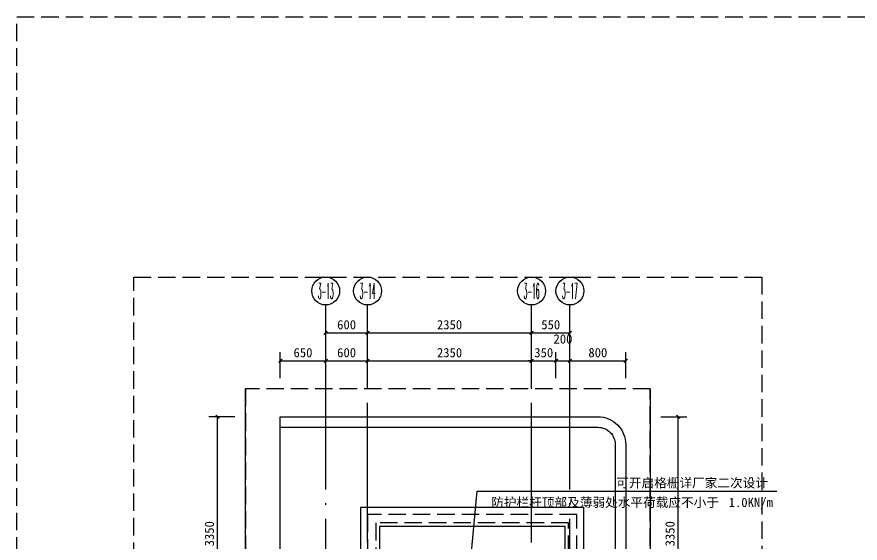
# Model space of a CAD drawing. Extents: x -10817 to 167545, y 26551 to 157048.
# Drawn here: x 62483 to 74566, y 126663 to 134198 of the extents above; entities that cross this region are included whole.
import ezdxf
from ezdxf.enums import TextEntityAlignment as Align

# ---------------------------------------------------------------- set-up
doc = ezdxf.new("R2010")
doc.units = 0
doc.header["$LTSCALE"] = 1000
doc.header["$MEASUREMENT"] = 0
for name, pattern in [('125-北侧门头屋面$0$__DASH', [0.35, 0.25, -0.1]), ('125-北侧门头屋面$0$DASH', [0.35, 0.25, -0.1]), ('DASH', [0.35, 0.25, -0.1]), ('DOTE', [2.42, 2, -0.2, 0.02, -0.2])]:
    doc.linetypes.add(name, pattern=pattern)
doc.layers.get('Defpoints').update_dxf_attribs({"color": 30, "linetype": 'DASH'})
for name, color, linetype in [('125-北侧门头屋面$0$A-DRAN-SYMB', 243, 'Continuous'), ('125-北侧门头屋面$0$A-ROOF', 241, 'Continuous'), ('A-ANNO-AXIS-CIRC', 3, 'Continuous'), ('A-ANNO-AXIS-TEXT', 7, 'Continuous'), ('A-ANNO-DIMS', 3, 'Continuous'), ('A-ANNO-DOTE', 10, 'DOTE'), ('A-ANNO-NOTE', 3, 'Continuous'), ('A-ANNO-SYMB', 3, 'Continuous'), ('A-ANNO-TEXT', 7, 'Continuous'), ('AXIS_TEXT', 7, 'Continuous')]:
    doc.layers.add(name, color=color, linetype=linetype)
doc.styles.add('_TCH_AXIS', font='COMPLEX', dxfattribs={"bigfont": 'GBCBIG'})
doc.styles.add('_TCH_DIM', font='')
doc.styles.add('_TCH_DIM_T3', font='')
doc.styles.add('COMPLEX', font='COMPLEX')
doc.styles.get('_TCH_DIM').set_extended_font_data('SimSun')
doc.styles.get('_TCH_DIM_T3').set_extended_font_data('SimSun')
doc.dimstyles.new('_TCH_ARCH&&50', dxfattribs={"dimtxt": 132.911392, "dimasz": 50, "dimexe": 125, "dimexo": 150, "dimgap": 50, "dimtad": 1, "dimdec": 0, "dimzin": 0, "dimdsep": 46, "dimtxsty": '_TCH_DIM_T3', "dimblk": 'ARCHTICK', "dimcen": 0.09, "dimclrt": 7, "dimazin": 2, "dimtfac": 1, "dimtdec": 0, "dimtix": 1, "dimtmove": 2, "dimatfit": 3, "dimfxl": 50, "dimtolj": 1, "dimtzin": 0, "dimarcsym": 0})

# ---------------------------------------------------------------- blocks, each defined once
blk = doc.blocks.new('125-北侧门头屋面')
at = {"layer": '125-北侧门头屋面$0$A-DRAN-SYMB'}
h = blk.add_hatch(dxfattribs=at)
h.set_pattern_fill('ANSI31', color=5, scale=5, angle=270, style=0)
h.set_pattern_definition([(315, (-18252.744, -151549.999), (5.61266008, 5.61266008), [])])
edge = h.paths.add_edge_path()
edge.add_arc((-2050, 8050), 37.5, 0, 360)
h = blk.add_hatch(dxfattribs=at)
h.set_pattern_fill('ANSI31', color=5, scale=5, angle=360, style=0)
h.set_pattern_definition([(45, (5082.6, -20652.858), (-5.61266, 5.61266), [])])
edge = h.paths.add_edge_path()
edge.add_arc((1650, 7800), 25, 0, 360)
at = {"layer": '125-北侧门头屋面$0$A-DRAN-SYMB', "color": 5}
for p, q in [((-2050, 8125), (-2050, 7975)), ((-1975, 8050), (-2125, 8050)), ((1650, 7875), (1650, 7638)), ((1575, 7800), (1725, 7800)), ((1650, 7675), (1650, 7525)), ((1575, 7600), (1725, 7600))]:
    blk.add_line(p, q, dxfattribs=at)
at = {"layer": '125-北侧门头屋面$0$A-DRAN-SYMB', "color": 5, "linetype": '125-北侧门头屋面$0$DASH'}
for p, q in [((1625, 7628), (1625, 7800)), ((1675, 7628), (1675, 7800))]:
    blk.add_line(p, q, dxfattribs=at)
at = {"layer": '125-北侧门头屋面$0$A-DRAN-SYMB', "color": 5}
for centre, radius in [((-2050, 8050), 37.5), ((1650, 7800), 25), ((1650, 7600), 37.5)]:
    blk.add_circle(centre, radius, dxfattribs=at)
at = {"layer": '125-北侧门头屋面$0$A-ROOF', "elevation": 0}
for points in [[(2400, 9050), (2400, 12199), (-2150, 12199, 0.414214), (-2550, 11799), (-2550, 7300)], [(2400, 12049), (-2150, 12049, 0.414214), (-2400, 11799), (-2400, 7300)]]:
    blk.add_lwpolyline(points, format="xyb", dxfattribs=at)
for points in [[(-1949, 8849), (-1949, 10899), (1251, 10899), (1251, 8849)], [(-1679, 8849), (-1679, 10629), (981, 10629), (981, 8849)]]:
    blk.add_lwpolyline(points, dxfattribs=at)
at = {"layer": '125-北侧门头屋面$0$A-ROOF', "linetype": '125-北侧门头屋面$0$__DASH', "elevation": 0}
for points in [[(-1849, 8849), (-1849, 10799), (1151, 10799), (1151, 8849)], [(-1729, 8849), (-1729, 10679), (1031, 10679), (1031, 8849)]]:
    blk.add_lwpolyline(points, dxfattribs=at)
at = {"layer": '125-北侧门头屋面$0$A-ROOF'}
for points in [[(-605, 9495), (-1979, 8121)], [(-605, 9495), (-605, 7800)], [(-605, 9495), (264, 8625)], [(564, 8886), (1579, 7871)], [(-2121, 7979), (-2300, 7800)], [(1721, 7729), (2150, 7300)]]:
    blk.add_lwpolyline(points, dxfattribs=at)
for points in [[(-986, 8925), (-686, 8925), (-686, 8625), (-986, 8625)], [(264, 8925), (564, 8925), (564, 8625), (264, 8625)]]:
    blk.add_lwpolyline(points, close=True, dxfattribs=at)
for centre in [(-2050, 8050), (1650, 7800)]:
    blk.add_circle(centre, 100, dxfattribs=at)
blk = doc.blocks.new('_ArchTick')
at = {"color": 0, "linetype": 'ByBlock', "const_width": 0.4}
blk.add_lwpolyline([(-0.5, -0.5), (0.5, 0.5)], dxfattribs=at)
blk = doc.blocks.new('*D3143')
at = {"layer": 'A-ANNO-DIMS', "color": 0, "lineweight": -2, "transparency": 16777216}
for p, q in [((65608, 128473), (65233, 128473)), ((65358, 125123), (65358, 128473)), ((65608, 125123), (65233, 125123))]:
    blk.add_line(p, q, dxfattribs=at)
at = {"layer": 'Defpoints', "color": 0, "transparency": 16777216}
for p in [(65358, 128473), (65758, 128473), (65758, 125123)]:
    blk.add_point(p, dxfattribs=at)
at = {"layer": 'A-ANNO-DIMS', "color": 0, "lineweight": -2, "transparency": 16777216, "xscale": 50, "yscale": 50, "zscale": 50}
for p, rotation in [((65358, 128473), 90), ((65358, 125123), 270)]:
    blk.add_blockref('_ArchTick', p, dxfattribs=dict(at, rotation=rotation))
at = {"layer": 'A-ANNO-DIMS', "color": 7, "transparency": 16777216, "insert": (65242, 126798), "char_height": 132.9, "attachment_point": 5, "rotation": 90, "style": '_TCH_DIM_T3'}
blk.add_mtext('\\A1;3350', dxfattribs=at)
blk = doc.blocks.new('*D3149')
at = {"layer": 'A-ANNO-DIMS', "color": 0, "lineweight": -2, "transparency": 16777216}
for p, q in [((69858, 129424), (69858, 129799)), ((70408, 129424), (70408, 129799)), ((69858, 129674), (70408, 129674))]:
    blk.add_line(p, q, dxfattribs=at)
at = {"layer": 'Defpoints', "color": 0, "transparency": 16777216}
for p in [(70408, 129674), (69858, 129274), (70408, 129274)]:
    blk.add_point(p, dxfattribs=at)
at = {"layer": 'A-ANNO-DIMS', "color": 0, "lineweight": -2, "transparency": 16777216, "xscale": 50, "yscale": 50, "zscale": 50, "rotation": 180}
blk.add_blockref('_ArchTick', (69858, 129674), dxfattribs=at)
at = {"layer": 'A-ANNO-DIMS', "color": 0, "lineweight": -2, "transparency": 16777216, "xscale": 50, "yscale": 50, "zscale": 50}
blk.add_blockref('_ArchTick', (70408, 129674), dxfattribs=at)
at = {"layer": 'A-ANNO-DIMS', "color": 7, "transparency": 16777216, "insert": (70133, 129790), "char_height": 132.9, "attachment_point": 5, "style": '_TCH_DIM_T3'}
blk.add_mtext('\\A1;550', dxfattribs=at)
blk = doc.blocks.new('*D3150')
at = {"layer": 'A-ANNO-DIMS', "color": 0, "lineweight": -2, "transparency": 16777216}
for p, q in [((67508, 129424), (67508, 129799)), ((69858, 129424), (69858, 129799)), ((67508, 129674), (69858, 129674))]:
    blk.add_line(p, q, dxfattribs=at)
at = {"layer": 'Defpoints', "color": 0, "transparency": 16777216}
for p in [(69858, 129674), (67508, 129274), (69858, 129274)]:
    blk.add_point(p, dxfattribs=at)
at = {"layer": 'A-ANNO-DIMS', "color": 0, "lineweight": -2, "transparency": 16777216, "xscale": 50, "yscale": 50, "zscale": 50, "rotation": 180}
blk.add_blockref('_ArchTick', (67508, 129674), dxfattribs=at)
at = {"layer": 'A-ANNO-DIMS', "color": 0, "lineweight": -2, "transparency": 16777216, "xscale": 50, "yscale": 50, "zscale": 50}
blk.add_blockref('_ArchTick', (69858, 129674), dxfattribs=at)
at = {"layer": 'A-ANNO-DIMS', "color": 7, "transparency": 16777216, "insert": (68683, 129790), "char_height": 132.9, "attachment_point": 5, "style": '_TCH_DIM_T3'}
blk.add_mtext('\\A1;2350', dxfattribs=at)
blk = doc.blocks.new('*D3151')
at = {"layer": 'A-ANNO-DIMS', "color": 0, "lineweight": -2, "transparency": 16777216}
for p, q in [((66908, 129424), (66908, 129799)), ((67508, 129424), (67508, 129799)), ((66908, 129674), (67508, 129674))]:
    blk.add_line(p, q, dxfattribs=at)
at = {"layer": 'Defpoints', "color": 0, "transparency": 16777216}
for p in [(67508, 129674), (66908, 129274), (67508, 129274)]:
    blk.add_point(p, dxfattribs=at)
at = {"layer": 'A-ANNO-DIMS', "color": 0, "lineweight": -2, "transparency": 16777216, "xscale": 50, "yscale": 50, "zscale": 50, "rotation": 180}
blk.add_blockref('_ArchTick', (66908, 129674), dxfattribs=at)
at = {"layer": 'A-ANNO-DIMS', "color": 0, "lineweight": -2, "transparency": 16777216, "xscale": 50, "yscale": 50, "zscale": 50}
blk.add_blockref('_ArchTick', (67508, 129674), dxfattribs=at)
at = {"layer": 'A-ANNO-DIMS', "color": 7, "transparency": 16777216, "insert": (67208, 129790), "char_height": 132.9, "attachment_point": 5, "style": '_TCH_DIM_T3'}
blk.add_mtext('\\A1;600', dxfattribs=at)
blk = doc.blocks.new('*D3152')
at = {"layer": 'A-ANNO-DIMS', "color": 0, "lineweight": -2, "transparency": 16777216}
for p, q in [((70408, 129024), (70408, 129399)), ((71208, 129024), (71208, 129399)), ((70408, 129274), (71208, 129274))]:
    blk.add_line(p, q, dxfattribs=at)
at = {"layer": 'Defpoints', "color": 0, "transparency": 16777216}
for p in [(71208, 129274), (70408, 128874), (71208, 128874)]:
    blk.add_point(p, dxfattribs=at)
at = {"layer": 'A-ANNO-DIMS', "color": 0, "lineweight": -2, "transparency": 16777216, "xscale": 50, "yscale": 50, "zscale": 50, "rotation": 180}
blk.add_blockref('_ArchTick', (70408, 129274), dxfattribs=at)
at = {"layer": 'A-ANNO-DIMS', "color": 0, "lineweight": -2, "transparency": 16777216, "xscale": 50, "yscale": 50, "zscale": 50}
blk.add_blockref('_ArchTick', (71208, 129274), dxfattribs=at)
at = {"layer": 'A-ANNO-DIMS', "color": 7, "transparency": 16777216, "insert": (70808, 129390), "char_height": 132.9, "attachment_point": 5, "style": '_TCH_DIM_T3'}
blk.add_mtext('\\A1;800', dxfattribs=at)
blk = doc.blocks.new('*D3153')
at = {"layer": 'A-ANNO-DIMS', "color": 0, "lineweight": -2, "transparency": 16777216}
for p, q in [((70208, 129024), (70208, 129399)), ((70408, 129024), (70408, 129399)), ((70208, 129274), (70408, 129274))]:
    blk.add_line(p, q, dxfattribs=at)
at = {"layer": 'Defpoints', "color": 0, "transparency": 16777216}
for p in [(70408, 129274), (70208, 128874), (70408, 128874)]:
    blk.add_point(p, dxfattribs=at)
at = {"layer": 'A-ANNO-DIMS', "color": 0, "lineweight": -2, "transparency": 16777216, "xscale": 50, "yscale": 50, "zscale": 50, "rotation": 180}
blk.add_blockref('_ArchTick', (70208, 129274), dxfattribs=at)
at = {"layer": 'A-ANNO-DIMS', "color": 0, "lineweight": -2, "transparency": 16777216, "xscale": 50, "yscale": 50, "zscale": 50}
blk.add_blockref('_ArchTick', (70408, 129274), dxfattribs=at)
at = {"layer": 'A-ANNO-DIMS', "color": 7, "transparency": 16777216, "insert": (70308, 129586), "char_height": 132.9, "attachment_point": 5, "style": '_TCH_DIM_T3'}
blk.add_mtext('\\A1;200', dxfattribs=at)
blk = doc.blocks.new('*D3154')
at = {"layer": 'A-ANNO-DIMS', "color": 0, "lineweight": -2, "transparency": 16777216}
for p, q in [((69858, 129024), (69858, 129399)), ((70208, 129024), (70208, 129399)), ((69858, 129274), (69808, 129274)), ((69858, 129274), (70208, 129274)), ((70208, 129274), (70258, 129274))]:
    blk.add_line(p, q, dxfattribs=at)
at = {"layer": 'Defpoints', "color": 0, "transparency": 16777216}
for p in [(70208, 129274), (69858, 128874), (70208, 128874)]:
    blk.add_point(p, dxfattribs=at)
at = {"layer": 'A-ANNO-DIMS', "color": 0, "lineweight": -2, "transparency": 16777216, "xscale": 50, "yscale": 50, "zscale": 50}
blk.add_blockref('_ArchTick', (69858, 129274), dxfattribs=at)
at = {"layer": 'A-ANNO-DIMS', "color": 0, "lineweight": -2, "transparency": 16777216, "xscale": 50, "yscale": 50, "zscale": 50, "rotation": 180}
blk.add_blockref('_ArchTick', (70208, 129274), dxfattribs=at)
at = {"layer": 'A-ANNO-DIMS', "color": 7, "transparency": 16777216, "insert": (70033, 129390), "char_height": 132.9, "attachment_point": 5, "style": '_TCH_DIM_T3'}
blk.add_mtext('\\A1;350', dxfattribs=at)
blk = doc.blocks.new('*D3155')
at = {"layer": 'A-ANNO-DIMS', "color": 0, "lineweight": -2, "transparency": 16777216}
for p, q in [((67508, 129024), (67508, 129399)), ((69858, 129024), (69858, 129399)), ((67508, 129274), (69858, 129274))]:
    blk.add_line(p, q, dxfattribs=at)
at = {"layer": 'Defpoints', "color": 0, "transparency": 16777216}
for p in [(69858, 129274), (67508, 128874), (69858, 128874)]:
    blk.add_point(p, dxfattribs=at)
at = {"layer": 'A-ANNO-DIMS', "color": 0, "lineweight": -2, "transparency": 16777216, "xscale": 50, "yscale": 50, "zscale": 50, "rotation": 180}
blk.add_blockref('_ArchTick', (67508, 129274), dxfattribs=at)
at = {"layer": 'A-ANNO-DIMS', "color": 0, "lineweight": -2, "transparency": 16777216, "xscale": 50, "yscale": 50, "zscale": 50}
blk.add_blockref('_ArchTick', (69858, 129274), dxfattribs=at)
at = {"layer": 'A-ANNO-DIMS', "color": 7, "transparency": 16777216, "insert": (68683, 129390), "char_height": 132.9, "attachment_point": 5, "style": '_TCH_DIM_T3'}
blk.add_mtext('\\A1;2350', dxfattribs=at)
blk = doc.blocks.new('*D3156')
at = {"layer": 'A-ANNO-DIMS', "color": 0, "lineweight": -2, "transparency": 16777216}
for p, q in [((66908, 129024), (66908, 129399)), ((67508, 129024), (67508, 129399)), ((66908, 129274), (67508, 129274))]:
    blk.add_line(p, q, dxfattribs=at)
at = {"layer": 'Defpoints', "color": 0, "transparency": 16777216}
for p in [(67508, 129274), (66908, 128874), (67508, 128874)]:
    blk.add_point(p, dxfattribs=at)
at = {"layer": 'A-ANNO-DIMS', "color": 0, "lineweight": -2, "transparency": 16777216, "xscale": 50, "yscale": 50, "zscale": 50, "rotation": 180}
blk.add_blockref('_ArchTick', (66908, 129274), dxfattribs=at)
at = {"layer": 'A-ANNO-DIMS', "color": 0, "lineweight": -2, "transparency": 16777216, "xscale": 50, "yscale": 50, "zscale": 50}
blk.add_blockref('_ArchTick', (67508, 129274), dxfattribs=at)
at = {"layer": 'A-ANNO-DIMS', "color": 7, "transparency": 16777216, "insert": (67208, 129390), "char_height": 132.9, "attachment_point": 5, "style": '_TCH_DIM_T3'}
blk.add_mtext('\\A1;600', dxfattribs=at)
blk = doc.blocks.new('*D3157')
at = {"layer": 'A-ANNO-DIMS', "color": 0, "lineweight": -2, "transparency": 16777216}
for p, q in [((66258, 129024), (66258, 129399)), ((66908, 129024), (66908, 129399)), ((66258, 129274), (66908, 129274))]:
    blk.add_line(p, q, dxfattribs=at)
at = {"layer": 'Defpoints', "color": 0, "transparency": 16777216}
for p in [(66908, 129274), (66258, 128874), (66908, 128874)]:
    blk.add_point(p, dxfattribs=at)
at = {"layer": 'A-ANNO-DIMS', "color": 0, "lineweight": -2, "transparency": 16777216, "xscale": 50, "yscale": 50, "zscale": 50, "rotation": 180}
blk.add_blockref('_ArchTick', (66258, 129274), dxfattribs=at)
at = {"layer": 'A-ANNO-DIMS', "color": 0, "lineweight": -2, "transparency": 16777216, "xscale": 50, "yscale": 50, "zscale": 50}
blk.add_blockref('_ArchTick', (66908, 129274), dxfattribs=at)
at = {"layer": 'A-ANNO-DIMS', "color": 7, "transparency": 16777216, "insert": (66583, 129390), "char_height": 132.9, "attachment_point": 5, "style": '_TCH_DIM_T3'}
blk.add_mtext('\\A1;650', dxfattribs=at)
blk = doc.blocks.new('*D3171')
at = {"layer": 'A-ANNO-DIMS', "color": 0, "lineweight": -2, "transparency": 16777216}
for p, q in [((71708, 128473), (72083, 128473)), ((71958, 125123), (71958, 128473)), ((71708, 125123), (72083, 125123))]:
    blk.add_line(p, q, dxfattribs=at)
at = {"layer": 'Defpoints', "color": 0, "transparency": 16777216}
for p in [(71558, 128473), (71958, 128473), (71558, 125123)]:
    blk.add_point(p, dxfattribs=at)
at = {"layer": 'A-ANNO-DIMS', "color": 0, "lineweight": -2, "transparency": 16777216, "xscale": 50, "yscale": 50, "zscale": 50}
for p, rotation in [((71958, 128473), 90), ((71958, 125123), 270)]:
    blk.add_blockref('_ArchTick', p, dxfattribs=dict(at, rotation=rotation))
at = {"layer": 'A-ANNO-DIMS', "color": 7, "transparency": 16777216, "insert": (71842, 126798), "char_height": 132.9, "attachment_point": 5, "rotation": 90, "style": '_TCH_DIM_T3'}
blk.add_mtext('\\A1;3350', dxfattribs=at)
blk = doc.blocks.new('_AXISO')
blk.add_circle((0, 0), 0.5)
at = {"layer": 'AXIS_TEXT', "style": 'COMPLEX', "width": 1.041667}
blk.add_attdef('A', text='', height=0.56, dxfattribs=at).set_placement((-0.25, -0.28), (0.25, -0.28), align=Align.FIT)

msp = doc.modelspace()

# ---------------------------------------------------------------- linework, layer by layer
at = {"layer": 'A-ANNO-AXIS-CIRC'}
for p, q in [((66908.2, 128873.5), (66908.2, 130073.5)), ((67508.1, 128873.5), (67508.1, 130073.5)), ((69858.1, 128873.5), (69858.1, 130073.5)), ((70408.1, 128873.5), (70408.1, 130073.5))]:
    msp.add_line(p, q, dxfattribs=at)
at = {"layer": 'A-ANNO-DOTE', "elevation": 0}
for points in [[(66908.2, 120173.5), (66908.2, 130072.6)], [(67508.2, 114573.5), (67508.2, 130072.6)], [(69858.2, 114573.5), (69858.2, 130072.6)], [(70408.2, 120173.5), (70408.2, 130072.6)]]:
    msp.add_lwpolyline(points, dxfattribs=at)
at = {"layer": 'A-ANNO-NOTE'}
for p, q in [((68858.2, 125123.5), (69080.5, 127407.6)), ((69080.5, 127407.6), (73374.7, 127407.6))]:
    msp.add_line(p, q, dxfattribs=at)
at = {"layer": 'A-ANNO-SYMB'}
for points in [[(65758.1, 115773.5), (65758.1, 122266.8), (65653.1, 122305), (65863.1, 122342), (65758.1, 122379.3), (65758.1, 128872.6)], [(71558.1, 128872.6), (71558.1, 122379.3), (71663.1, 122341.1), (71453.1, 122304.1), (71558.1, 122266.8), (71558.1, 115773.5)]]:
    msp.add_lwpolyline(points, dxfattribs=at)
at = {"layer": 'Defpoints'}
for points in [[(62483.1, 134198.4), (99533.1, 134198.4), (99533.1, 105498.4), (62483.1, 105498.4)], [(64158.1, 130472.6), (73158.1, 130472.6), (73158.1, 114173.5), (64158.1, 114173.5)]]:
    msp.add_lwpolyline(points, close=True, dxfattribs=at)
at = {"layer": 'Defpoints', "elevation": 0}
msp.add_lwpolyline([(65758.1, 115773.5), (71558.1, 115773.5), (71558.1, 128872.6), (65758.1, 128872.6)], close=True, dxfattribs=at)

# ---------------------------------------------------------------- block references
at = {"xscale": -1}
msp.add_blockref('125-北侧门头屋面', (68658.2, 116273.5, 0), dxfattribs=at)
at = {"layer": 'A-ANNO-AXIS-CIRC'}
ref = msp.add_blockref('_AXISO', (66908.2, 130273.5), dxfattribs=dict(at, xscale=400, yscale=400, zscale=400))
ref.add_attrib('A', '3-13', dxfattribs={"layer": 'A-ANNO-AXIS-TEXT', "height": 226.27, "style": '_TCH_AXIS', "width": 0.283784}).set_placement((66795, 130160.4), (67021.3, 130160.4), align=Align.FIT)
ref = msp.add_blockref('_AXISO', (67508.1, 130273.5), dxfattribs=dict(at, xscale=400, yscale=400, zscale=400))
ref.add_attrib('A', '3-14', dxfattribs={"layer": 'A-ANNO-AXIS-TEXT', "height": 226.27, "style": '_TCH_AXIS', "width": 0.276316}).set_placement((67395, 130160.4), (67621.3, 130160.4), align=Align.FIT)
ref = msp.add_blockref('_AXISO', (69858.1, 130273.5), dxfattribs=dict(at, xscale=400, yscale=400, zscale=400))
ref.add_attrib('A', '3-16', dxfattribs={"layer": 'A-ANNO-AXIS-TEXT', "height": 226.27, "style": '_TCH_AXIS', "width": 0.283784}).set_placement((69745, 130160.4), (69971.3, 130160.4), align=Align.FIT)
ref = msp.add_blockref('_AXISO', (70408.1, 130273.5), dxfattribs=dict(at, xscale=400, yscale=400, zscale=400))
ref.add_attrib('A', '3-17', dxfattribs={"layer": 'A-ANNO-AXIS-TEXT', "height": 226.27, "style": '_TCH_AXIS', "width": 0.283784}).set_placement((70295, 130160.4), (70521.3, 130160.4), align=Align.FIT)

# ---------------------------------------------------------------- texts
at = {"layer": 'A-ANNO-TEXT', "color": 7, "style": '_TCH_DIM'}
for s, height, p in [('可开启格栅详厂家二次设计', 132.911, (71070.8, 127460.1)), ('防护栏杆顶部及薄弱处水平荷载应不小于', 132.911, (69280.2, 127180.1)), ('1.0KN/m', 132.91, (72682.7, 127180.1))]:
    msp.add_text(s, height=height, dxfattribs=at).set_placement(p)

# ---------------------------------------------------------------- dimensions: what is measured, and where the dimension line sits
at = {"layer": 'A-ANNO-DIMS'}
for p1, p2, distance, picture, middle in [((66908.2, 129273.5), (67508.2, 129273.5), 400, '*D3151', (67208.2, 129790)), ((67508.2, 129273.5), (69858.2, 129273.5), 400, '*D3150', (68683.2, 129790)), ((69858.2, 129273.5), (70408.2, 129273.5), 400, '*D3149', (70133.2, 129790)), ((66258.1, 128873.5), (66908.2, 128873.5), 400, '*D3157', (66583.1, 129390)), ((66908.2, 128873.5), (67508.2, 128873.5), 400, '*D3156', (67208.2, 129390)), ((67508.2, 128873.5), (69858.2, 128873.5), 400, '*D3155', (68683.2, 129390)), ((69858.2, 128873.5), (70208.1, 128873.5), 400, '*D3154', (70033.1, 129390)), ((70408.2, 128873.5), (71208.1, 128873.5), 400, '*D3152', (70808.1, 129390)), ((65758.1, 125123.5), (65758.1, 128473.5), 400, '*D3143', (65241.7, 126798.5)), ((71558.2, 125123.5), (71558.2, 128473.5), -400, '*D3171', (71841.7, 126798.5))]:
    dim = msp.add_aligned_dim(p1=p1, p2=p2, distance=distance, dimstyle='_TCH_ARCH&&50', dxfattribs=at)
    dim.commit()
    dim.dimension.update_dxf_attribs({"geometry": picture, "text_midpoint": middle})
dim = msp.add_linear_dim(base=(70408.2, 129273.5), p1=(70208.1, 128873.5), p2=(70408.2, 128873.5), angle=0, dimstyle='_TCH_ARCH&&50', dxfattribs=at)
dim.commit()
dim.dimension.update_dxf_attribs({"geometry": '*D3153', "text_midpoint": (70308.1, 129586), "dimtype": 161})

doc.saveas('drawing.dxf')
